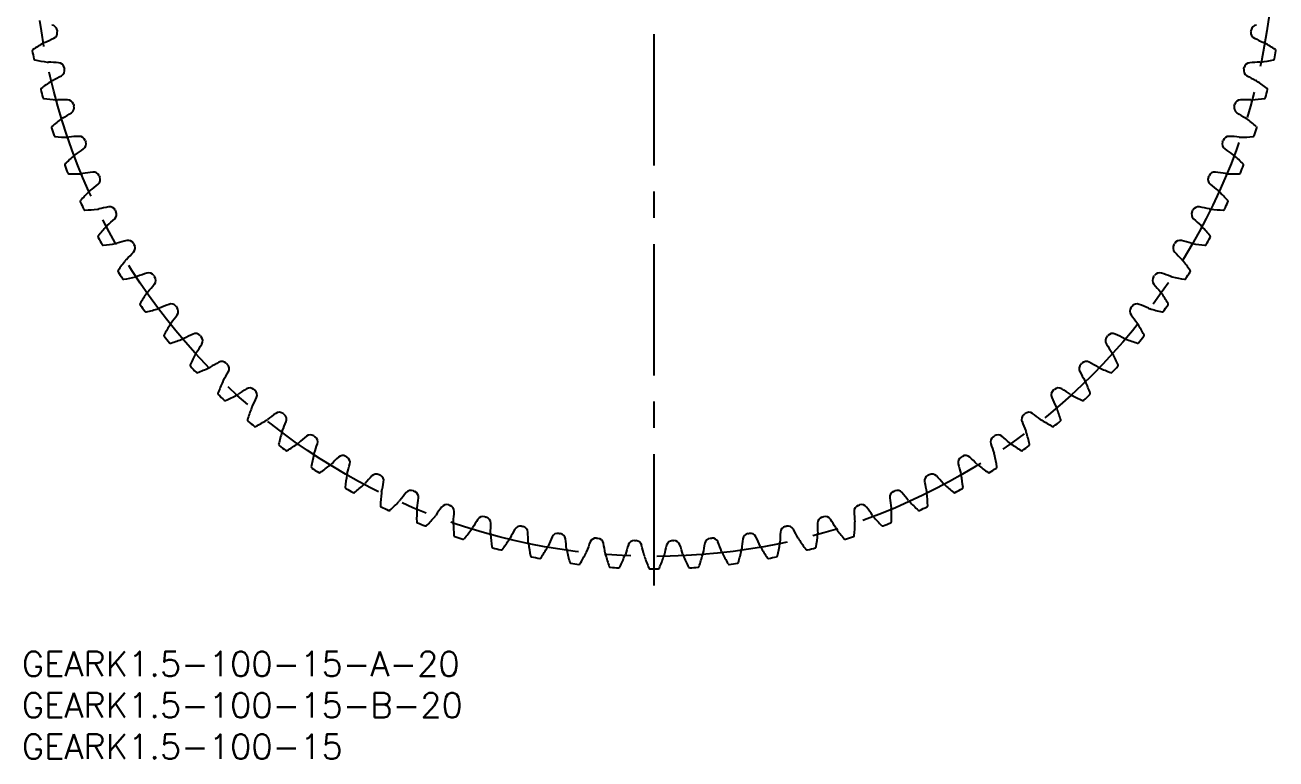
# Model space of a CAD drawing. Extents: x -2 to 239, y -13 to 178.
# Drawn here: x 0.4 to 151.7, y -13 to 75.8 of the extents above; entities that cross this region are included whole.
import ezdxf

# ---------------------------------------------------------------- set-up
doc = ezdxf.new("R2010")
doc.units = 0
doc.header["$LTSCALE"] = 0.5
doc.linetypes.add('CENTER', pattern=[50.8, 31.75, -6.35, 6.35, -6.35])
for name, color, linetype in [('MSM_CENTER', 1, 'CENTER'), ('MSM_CONTINUOUS', 7, 'CONTINUOUS'), ('MSM_PART_NUMBER', 7, 'CONTINUOUS')]:
    doc.layers.add(name, color=color, linetype=linetype)
doc.styles.get("Standard").update_dxf_attribs({"font": 'txt.shx', "height": 1, "bigfont": 'bigfont.shx'})

msp = doc.modelspace()

# ---------------------------------------------------------------- linework, layer by layer
at = {"layer": 'MSM_CENTER'}
msp.add_line((76.5, 8), (76.5, 165), dxfattribs=at)
msp.add_circle((76.5, 86.5), 75, dxfattribs=at)
at = {"layer": 'MSM_CONTINUOUS'}
for centre, radius, start, end in [((3.52, 75.03), 0.75, 8.9305, 82.1076), ((149.48, 75.03), 0.75, 97.8924, 171.0695), ((-5.83, 94.17), 22.22, 292.7249, 295.8924), ((3.55, 74.85), 0.75, 295.8924, 9.0695), ((76.5, 86.5), 73.12, 188.9305, 189.0695), ((149.45, 74.85), 0.75, 170.9305, 244.1076), ((76.5, 86.5), 73.12, 350.9305, 351.0695), ((158.83, 94.17), 22.22, 244.1076, 247.2751), ((1.41, 72.69), 0.15, 123.3708, 190.4241), ((76.5, 86.5), 76.5, 190.4241, 191.1759), ((15.08, 51.93), 25, 119.9, 123.3708), ((3.24, 72.52), 1.25, 112.7249, 119.9), ((149.76, 72.52), 1.25, 60.1, 67.2751), ((137.92, 51.93), 25, 56.6292, 60.1), ((76.5, 86.5), 76.5, 348.8241, 349.5759), ((151.59, 72.69), 0.15, 349.5759, 56.6291), ((1.6, 71.7), 0.15, 191.1759, 258.2292), ((6.67, 96.03), 25, 258.2292, 261.7), ((3.24, 72.52), 1.25, 261.7, 268.8751), ((2.78, 49.06), 22.22, 85.7076, 88.8751), ((4.38, 70.47), 0.75, 12.5305, 85.7076), ((148.62, 70.47), 0.75, 94.2924, 167.4695), ((150.22, 49.06), 22.22, 91.1249, 94.2924), ((149.76, 72.52), 1.25, 271.1249, 278.3), ((146.33, 96.03), 25, 278.3, 281.7708), ((151.4, 71.7), 0.15, 281.7706, 348.8241), ((-6.15, 88.99), 22.22, 296.3249, 299.4924), ((4.42, 70.3), 0.75, 299.4924, 12.6695), ((76.5, 86.5), 73.12, 192.5305, 192.6695), ((148.58, 70.3), 0.75, 167.3305, 240.5076), ((76.5, 86.5), 73.12, 347.3305, 347.4695), ((159.15, 88.99), 22.22, 240.5076, 243.6751), ((2.43, 68), 0.15, 126.9708, 194.0241), ((17.37, 48.14), 25, 123.5, 126.9708), ((4.26, 67.95), 1.25, 116.3249, 123.5), ((148.74, 67.95), 1.25, 56.5, 63.6751), ((135.63, 48.14), 25, 53.0292, 56.5), ((150.57, 68), 0.15, 345.9759, 53.0291), ((76.5, 86.5), 76.5, 194.0241, 194.7759), ((2.67, 67.03), 0.15, 194.7759, 261.8291), ((6.21, 91.63), 25, 261.8292, 265.3), ((4.26, 67.95), 1.25, 265.3, 272.4751), ((5.27, 44.51), 22.22, 89.3076, 92.4751), ((5.53, 65.98), 0.75, 16.1305, 89.3076), ((147.47, 65.98), 0.75, 90.6924, 163.8695), ((147.73, 44.51), 22.22, 87.5249, 90.6924), ((148.74, 67.95), 1.25, 267.5249, 274.7), ((146.79, 91.63), 25, 274.7, 278.1708), ((150.33, 67.03), 0.15, 278.1708, 345.2241), ((76.5, 86.5), 76.5, 345.2241, 345.9759), ((-6.14, 83.79), 22.22, 299.9249, 303.0924), ((5.58, 65.8), 0.75, 303.0924, 16.2695), ((76.5, 86.5), 73.12, 196.1305, 196.2695), ((147.42, 65.8), 0.75, 163.7305, 236.9076), ((76.5, 86.5), 73.12, 343.7305, 343.8695), ((159.14, 83.79), 22.22, 236.9076, 240.0751), ((19.9, 44.51), 25, 127.1, 130.5708), ((5.57, 63.45), 1.25, 119.9249, 127.1), ((147.43, 63.45), 1.25, 52.9, 60.0751), ((133.1, 44.51), 25, 49.4292, 52.9), ((3.73, 63.38), 0.15, 130.5708, 197.6241), ((76.5, 86.5), 76.5, 197.6241, 198.3759), ((4.04, 62.43), 0.15, 198.3759, 265.4291), ((6.02, 87.2), 25, 265.4292, 268.9), ((5.57, 63.45), 1.25, 268.9, 276.0751), ((8.05, 40.12), 22.22, 92.9076, 96.0751), ((6.96, 61.56), 0.75, 19.7305, 92.9076), ((146.04, 61.56), 0.75, 87.0924, 160.2695), ((144.95, 40.12), 22.22, 83.9249, 87.0924), ((147.43, 63.45), 1.25, 263.9249, 271.1), ((146.98, 87.2), 25, 271.1, 274.5708), ((148.96, 62.43), 0.15, 274.5706, 341.6241), ((76.5, 86.5), 76.5, 341.6241, 342.3759), ((149.27, 63.38), 0.15, 342.3759, 49.4291), ((-5.81, 78.61), 22.22, 303.5249, 306.6924), ((7.02, 61.39), 0.75, 306.6924, 19.8695), ((76.5, 86.5), 73.12, 199.7305, 199.8695), ((145.98, 61.39), 0.75, 160.1305, 233.3076), ((76.5, 86.5), 73.12, 340.1305, 340.2695), ((158.81, 78.61), 22.22, 233.3076, 236.4751), ((22.64, 41.04), 25, 130.7, 134.1708), ((7.15, 59.04), 1.25, 123.5249, 130.7), ((145.85, 59.04), 1.25, 49.3, 56.4751), ((130.36, 41.04), 25, 45.8292, 49.3), ((5.33, 58.86), 0.15, 134.1708, 201.2241), ((76.5, 86.5), 76.5, 201.2241, 201.9759), ((5.7, 57.93), 0.15, 201.9759, 269.0291), ((6.12, 82.77), 25, 269.0292, 272.5), ((7.15, 59.04), 1.25, 272.5, 279.6751), ((11.1, 35.91), 22.22, 96.5076, 99.6751), ((8.67, 57.24), 0.75, 23.3305, 96.5076), ((76.5, 86.5), 73.12, 203.3305, 203.4695), ((76.5, 86.5), 73.12, 336.5305, 336.6695), ((144.33, 57.24), 0.75, 83.4924, 156.6695), ((141.9, 35.91), 22.22, 80.3249, 83.4924), ((145.85, 59.04), 1.25, 260.3249, 267.5), ((146.88, 82.77), 25, 267.5, 270.9708), ((147.3, 57.93), 0.15, 270.9708, 338.0241), ((76.5, 86.5), 76.5, 338.0241, 338.7759), ((147.67, 58.86), 0.15, 338.7759, 45.8291), ((-5.15, 73.46), 22.22, 307.1249, 310.2924), ((8.74, 57.08), 0.75, 310.2924, 23.4695), ((144.26, 57.08), 0.75, 156.5305, 229.7076), ((158.15, 73.46), 22.22, 229.7076, 232.8751), ((7.2, 54.45), 0.15, 137.7708, 204.8241), ((25.61, 37.74), 25, 134.3, 137.7708), ((9.02, 54.74), 1.25, 127.1249, 134.3), ((143.98, 54.74), 1.25, 45.7, 52.8751), ((127.39, 37.74), 25, 42.2292, 45.7), ((145.8, 54.45), 0.15, 335.1759, 42.2291), ((76.5, 86.5), 76.5, 204.8241, 205.5759), ((7.63, 53.54), 0.15, 205.5759, 272.6291), ((6.49, 78.36), 25, 272.6292, 276.1), ((9.02, 54.74), 1.25, 276.1, 283.2751), ((14.4, 31.9), 22.22, 100.1076, 103.2751), ((10.64, 53.04), 0.75, 26.9305, 100.1076), ((10.72, 52.88), 0.75, 313.8924, 27.0695), ((76.5, 86.5), 73.12, 206.9305, 207.0695), ((142.28, 52.88), 0.75, 152.9305, 226.1076), ((76.5, 86.5), 73.12, 332.9305, 333.0695), ((142.36, 53.04), 0.75, 79.8924, 153.0695), ((138.6, 31.9), 22.22, 76.7249, 79.8924), ((143.98, 54.74), 1.25, 256.7249, 263.9), ((146.51, 78.36), 25, 263.9, 267.3708), ((145.37, 53.54), 0.15, 267.3708, 334.4241), ((76.5, 86.5), 76.5, 334.4241, 335.1759), ((11.14, 50.57), 1.25, 130.7249, 137.9), ((-4.17, 68.36), 22.22, 310.7249, 313.8924), ((157.17, 68.36), 22.22, 226.1076, 229.2751), ((141.86, 50.57), 1.25, 42.1, 49.2751), ((9.35, 50.16), 0.15, 141.3708, 208.424), ((76.5, 86.5), 76.5, 208.4241, 209.1759), ((28.77, 34.64), 25, 137.9, 141.3708), ((124.23, 34.64), 25, 38.6292, 42.1), ((76.5, 86.5), 76.5, 330.8241, 331.5759), ((143.65, 50.16), 0.15, 331.5759, 38.6291), ((9.84, 49.28), 0.15, 209.1759, 276.2292), ((7.14, 73.98), 25, 276.2292, 279.7), ((11.14, 50.57), 1.25, 279.7, 286.8751), ((17.96, 28.11), 22.22, 103.7076, 106.8751), ((12.87, 48.97), 0.75, 30.5305, 103.7076), ((76.5, 86.5), 73.12, 210.5305, 210.6695), ((12.96, 48.82), 0.75, 317.4924, 30.6695), ((140.04, 48.82), 0.75, 149.3305, 222.5076), ((76.5, 86.5), 73.12, 329.3305, 329.4695), ((140.13, 48.97), 0.75, 76.2924, 149.4695), ((135.04, 28.11), 22.22, 73.1249, 76.2924), ((141.86, 50.57), 1.25, 253.1249, 260.3), ((145.86, 73.98), 25, 260.3, 263.7708), ((143.16, 49.28), 0.15, 263.7708, 330.8241), ((32.12, 31.75), 25, 141.5, 144.9708), ((13.53, 46.54), 1.25, 134.3249, 141.5), ((-2.87, 63.33), 22.22, 314.3249, 317.4924), ((155.87, 63.33), 22.22, 222.5076, 225.6751), ((139.47, 46.54), 1.25, 38.5, 45.6751), ((120.88, 31.75), 25, 35.0292, 38.5), ((11.77, 46.01), 0.15, 144.9708, 212.024), ((76.5, 86.5), 76.5, 212.0241, 212.7759), ((21.74, 24.55), 22.22, 107.3076, 110.4751), ((15.35, 45.05), 0.75, 34.1305, 107.3076), ((76.5, 86.5), 73.12, 214.1305, 214.2695), ((76.5, 86.5), 73.12, 325.7305, 325.8695), ((137.65, 45.05), 0.75, 72.6924, 145.8695), ((131.26, 24.55), 22.22, 69.5249, 72.6924), ((76.5, 86.5), 76.5, 327.2241, 327.9759), ((141.23, 46.01), 0.15, 327.9759, 35.0291), ((12.31, 45.17), 0.15, 212.7759, 279.8291), ((8.06, 69.65), 25, 279.8292, 283.3), ((13.53, 46.54), 1.25, 283.3, 290.4751), ((-1.26, 58.39), 22.22, 317.9249, 321.0924), ((15.45, 44.9), 0.75, 321.0924, 34.2695), ((137.55, 44.9), 0.75, 145.7305, 218.9076), ((154.26, 58.39), 22.22, 218.9076, 222.0751), ((139.47, 46.54), 1.25, 249.5249, 256.7), ((144.94, 69.65), 25, 256.7, 260.1708), ((140.69, 45.17), 0.15, 260.1706, 327.2241), ((35.64, 29.07), 25, 145.1, 148.5708), ((16.16, 42.66), 1.25, 137.9249, 145.1), ((136.84, 42.66), 1.25, 34.9, 42.0751), ((117.36, 29.07), 25, 31.4292, 34.9), ((14.44, 42.03), 0.15, 148.5708, 215.6241), ((76.5, 86.5), 76.5, 215.6241, 216.3759), ((15.03, 41.22), 0.15, 216.3759, 283.4291), ((9.26, 65.39), 25, 283.4292, 286.9), ((16.16, 42.66), 1.25, 286.9, 294.0751), ((25.74, 21.23), 22.22, 110.9076, 114.0751), ((18.07, 41.29), 0.75, 37.7305, 110.9076), ((76.5, 86.5), 73.12, 217.7305, 217.8695), ((18.18, 41.15), 0.75, 324.6924, 37.8695), ((134.82, 41.15), 0.75, 142.1305, 215.3076), ((76.5, 86.5), 73.12, 322.1305, 322.2695), ((134.93, 41.29), 0.75, 69.0924, 142.2695), ((127.26, 21.23), 22.22, 65.9249, 69.0924), ((136.84, 42.66), 1.25, 245.9249, 253.1), ((143.74, 65.39), 25, 253.1, 256.5708), ((137.97, 41.22), 0.15, 256.5706, 323.6241), ((76.5, 86.5), 76.5, 323.6241, 324.3759), ((138.56, 42.03), 0.15, 324.3759, 31.4291), ((39.33, 26.62), 25, 148.7, 152.1708), ((19.03, 38.96), 1.25, 141.5249, 148.7), ((0.66, 53.56), 22.22, 321.5249, 324.6924), ((152.34, 53.56), 22.22, 215.3076, 218.4751), ((133.97, 38.96), 1.25, 31.3, 38.4751), ((113.67, 26.62), 25, 27.8292, 31.3), ((17.35, 38.22), 0.15, 152.1708, 219.2241), ((76.5, 86.5), 76.5, 219.2241, 219.9759), ((19.03, 38.96), 1.25, 290.5, 297.6751), ((29.93, 18.18), 22.22, 114.5076, 117.6751), ((21.03, 37.71), 0.75, 41.3305, 114.5076), ((76.5, 86.5), 73.12, 221.3305, 221.4695), ((21.14, 37.58), 0.75, 328.2924, 41.4695), ((131.86, 37.58), 0.75, 138.5305, 211.7076), ((76.5, 86.5), 73.12, 318.5305, 318.6695), ((131.97, 37.71), 0.75, 65.4924, 138.6695), ((123.07, 18.18), 22.22, 62.3249, 65.4924), ((133.97, 38.96), 1.25, 242.3249, 249.5), ((76.5, 86.5), 76.5, 320.0241, 320.7759), ((135.65, 38.22), 0.15, 320.7759, 27.8291), ((17.99, 37.45), 0.15, 219.9759, 287.0291), ((10.71, 61.21), 25, 287.0292, 290.5), ((2.88, 48.86), 22.22, 325.1249, 328.2924), ((150.12, 48.86), 22.22, 211.7076, 214.8751), ((142.29, 61.21), 25, 249.5, 252.9708), ((135.01, 37.45), 0.15, 252.9706, 320.0241), ((43.16, 24.4), 25, 152.3, 155.7708), ((22.13, 35.44), 1.25, 145.1249, 152.3), ((34.32, 15.39), 22.22, 118.1076, 121.2751), ((24.2, 34.33), 0.75, 44.9305, 118.1076), ((76.5, 86.5), 73.12, 224.9305, 225.0695), ((76.5, 86.5), 73.12, 314.9305, 315.0695), ((128.8, 34.33), 0.75, 61.8924, 135.0695), ((118.68, 15.39), 22.22, 58.7249, 61.8924), ((130.87, 35.44), 1.25, 27.7, 34.8751), ((109.84, 24.4), 25, 24.2292, 27.7), ((20.5, 34.6), 0.15, 155.7708, 222.8241), ((76.5, 86.5), 76.5, 222.8241, 223.5759), ((21.19, 33.87), 0.15, 223.5759, 290.6291), ((12.43, 57.13), 25, 290.6292, 294.1), ((22.13, 35.44), 1.25, 294.1, 301.2751), ((5.39, 44.32), 22.22, 328.7249, 331.8924), ((24.33, 34.2), 0.75, 331.8924, 45.0695), ((128.67, 34.2), 0.75, 134.9305, 208.1076), ((147.61, 44.32), 22.22, 208.1076, 211.2751), ((130.87, 35.44), 1.25, 238.7249, 245.9), ((140.57, 57.13), 25, 245.9, 249.3708), ((131.81, 33.87), 0.15, 249.3708, 316.4241), ((76.5, 86.5), 76.5, 316.4241, 317.1759), ((132.5, 34.6), 0.15, 317.1759, 24.2291), ((47.13, 22.43), 25, 155.9, 159.3708), ((25.44, 32.13), 1.25, 148.7249, 155.9), ((27.58, 31.14), 0.75, 48.5305, 121.7076), ((125.42, 31.14), 0.75, 58.2924, 131.4695), ((127.56, 32.13), 1.25, 24.1, 31.2751), ((105.87, 22.43), 25, 20.6292, 24.1), ((23.87, 31.19), 0.15, 159.3708, 226.4241), ((76.5, 86.5), 76.5, 226.4241, 227.1759), ((24.6, 30.5), 0.15, 227.1759, 294.2291), ((14.4, 53.16), 25, 294.2292, 297.7), ((25.44, 32.13), 1.25, 297.7, 304.8751), ((38.86, 12.88), 22.22, 121.7076, 124.8751), ((8.18, 39.93), 22.22, 332.3249, 335.4924), ((76.5, 86.5), 73.12, 228.5305, 228.6695), ((27.71, 31.03), 0.75, 335.4924, 48.6695), ((125.29, 31.03), 0.75, 131.3305, 204.5076), ((144.82, 39.93), 22.22, 204.5076, 207.6751), ((76.5, 86.5), 73.12, 311.3305, 311.4695), ((114.14, 12.88), 22.22, 55.1249, 58.2924), ((127.56, 32.13), 1.25, 235.1249, 242.3), ((138.6, 53.16), 25, 242.3, 245.7708), ((128.4, 30.5), 0.15, 245.7708, 312.8241), ((76.5, 86.5), 76.5, 312.8241, 313.5759), ((129.13, 31.19), 0.15, 313.5759, 20.6291), ((51.21, 20.71), 25, 159.5, 162.9708), ((28.96, 29.03), 1.25, 152.3249, 159.5), ((43.56, 10.66), 22.22, 125.3076, 128.4751), ((31.15, 28.18), 0.75, 52.1305, 125.3076), ((76.5, 86.5), 73.12, 232.1305, 232.2695), ((76.5, 86.5), 73.12, 307.7305, 307.8695), ((121.85, 28.18), 0.75, 54.6924, 127.8695), ((109.44, 10.66), 22.22, 51.5249, 54.6924), ((124.04, 29.03), 1.25, 20.5, 27.6751), ((101.79, 20.71), 25, 17.0292, 20.5), ((27.45, 27.99), 0.15, 162.9708, 230.0241), ((76.5, 86.5), 76.5, 230.0241, 230.7759), ((16.62, 49.33), 25, 297.8292, 301.3), ((28.96, 29.03), 1.25, 301.3, 308.4751), ((11.23, 35.74), 22.22, 335.9249, 339.0924), ((31.29, 28.07), 0.75, 339.0924, 52.2695), ((121.71, 28.07), 0.75, 127.7305, 200.9076), ((141.77, 35.74), 22.22, 200.9076, 204.0751), ((124.04, 29.03), 1.25, 231.5249, 238.7), ((136.38, 49.33), 25, 238.7, 242.1708), ((76.5, 86.5), 76.5, 309.2241, 309.9759), ((125.55, 27.99), 0.15, 309.9759, 17.0291), ((28.22, 27.35), 0.15, 230.7759, 297.8291), ((55.39, 19.26), 25, 163.1, 166.5708), ((32.66, 26.16), 1.25, 155.9249, 163.1), ((48.39, 8.74), 22.22, 128.9076, 132.0751), ((34.9, 25.45), 0.75, 55.7305, 128.9076), ((76.5, 86.5), 73.12, 235.7305, 235.8695), ((35.05, 25.35), 0.75, 342.6924, 55.8695), ((117.95, 25.35), 0.75, 124.1305, 197.3076), ((76.5, 86.5), 73.12, 304.1305, 304.2695), ((118.1, 25.45), 0.75, 51.0924, 124.2695), ((104.61, 8.74), 22.22, 47.9249, 51.0924), ((120.34, 26.16), 1.25, 16.9, 24.0751), ((97.61, 19.26), 25, 13.4292, 16.9), ((124.78, 27.35), 0.15, 242.1708, 309.2241), ((31.22, 25.03), 0.15, 166.5708, 233.6241), ((76.5, 86.5), 76.5, 233.6241, 234.3759), ((32.03, 24.44), 0.15, 234.3759, 301.4292), ((19.07, 45.64), 25, 301.4292, 304.9), ((32.66, 26.16), 1.25, 304.9, 312.0751), ((14.55, 31.74), 22.22, 339.5249, 342.6924), ((138.45, 31.74), 22.22, 197.3076, 200.4751), ((120.34, 26.16), 1.25, 227.9249, 235.1), ((133.93, 45.64), 25, 235.1, 238.5708), ((120.97, 24.44), 0.15, 238.5708, 305.6241), ((76.5, 86.5), 76.5, 305.6241, 306.3759), ((121.78, 25.03), 0.15, 306.3759, 13.4291), ((59.65, 18.06), 25, 166.7, 170.1708), ((36.54, 23.53), 1.25, 159.5249, 166.7), ((53.33, 7.13), 22.22, 132.5076, 135.6751), ((38.82, 22.96), 0.75, 59.3305, 132.5076), ((76.5, 86.5), 73.12, 239.3305, 239.4695), ((38.97, 22.87), 0.75, 346.2924, 59.4695), ((114.03, 22.87), 0.75, 120.5305, 193.7076), ((76.5, 86.5), 73.12, 300.5305, 300.6695), ((114.18, 22.96), 0.75, 47.4924, 120.6695), ((99.67, 7.13), 22.22, 44.3249, 47.4924), ((116.46, 23.53), 1.25, 13.3, 20.4751), ((93.35, 18.06), 25, 9.8292, 13.3), ((35.17, 22.31), 0.15, 170.1708, 237.2241), ((76.5, 86.5), 76.5, 237.2241, 237.9759), ((36.01, 21.77), 0.15, 237.9759, 305.0291), ((21.75, 42.12), 25, 305.0292, 308.5), ((36.54, 23.53), 1.25, 308.5, 315.6751), ((63.98, 17.14), 25, 170.3, 173.7708), ((40.57, 21.14), 1.25, 163.1249, 170.3), ((18.11, 27.96), 22.22, 343.1249, 346.2924), ((58.36, 5.83), 22.22, 136.1076, 139.2751), ((42.88, 20.72), 0.75, 62.9305, 136.1076), ((76.5, 86.5), 73.12, 242.9305, 243.0695), ((43.04, 20.64), 0.75, 349.8924, 63.0695), ((109.96, 20.64), 0.75, 116.9305, 190.1076), ((76.5, 86.5), 73.12, 296.9305, 297.0695), ((110.12, 20.72), 0.75, 43.8924, 117.0695), ((94.64, 5.83), 22.22, 40.7249, 43.8924), ((134.89, 27.96), 22.22, 193.7076, 196.8751), ((112.43, 21.14), 1.25, 9.7, 16.8751), ((89.02, 17.14), 25, 6.2292, 9.7), ((116.46, 23.53), 1.25, 224.3249, 231.5), ((131.25, 42.12), 25, 231.5, 234.9708), ((116.99, 21.77), 0.15, 234.9708, 302.0241), ((76.5, 86.5), 76.5, 302.0241, 302.7759), ((117.83, 22.31), 0.15, 302.7759, 9.8291), ((39.28, 19.84), 0.15, 173.7708, 240.8241), ((76.5, 86.5), 76.5, 240.8241, 241.5759), ((24.64, 38.77), 25, 308.6292, 312.1), ((40.57, 21.14), 1.25, 312.1, 319.2751), ((21.9, 24.4), 22.22, 346.7249, 349.8924), ((131.1, 24.4), 22.22, 190.1076, 193.2751), ((112.43, 21.14), 1.25, 220.7249, 227.9), ((128.36, 38.77), 25, 227.9, 231.3708), ((76.5, 86.5), 76.5, 298.4241, 299.1759), ((113.72, 19.84), 0.15, 299.1759, 6.2291), ((40.16, 19.35), 0.15, 241.5759, 308.6291), ((68.36, 16.49), 25, 173.9, 177.3708), ((44.74, 19.02), 1.25, 166.7249, 173.9), ((44.74, 19.02), 1.25, 315.7, 322.8751), ((63.46, 4.85), 22.22, 139.7076, 142.8751), ((47.08, 18.74), 0.75, 66.5305, 139.7076), ((76.5, 86.5), 73.12, 246.5305, 246.6695), ((47.24, 18.67), 0.75, 353.4924, 66.6695), ((25.91, 21.1), 22.22, 350.3249, 353.4924), ((105.76, 18.67), 0.75, 113.3305, 186.5076), ((127.09, 21.1), 22.22, 186.5076, 189.6751), ((76.5, 86.5), 73.12, 293.3305, 293.4695), ((105.92, 18.74), 0.75, 40.2924, 113.4695), ((89.54, 4.85), 22.22, 37.1249, 40.2924), ((108.26, 19.02), 1.25, 217.1249, 224.3), ((108.26, 19.02), 1.25, 6.1, 13.2751), ((84.64, 16.49), 25, 2.6292, 6.1), ((112.84, 19.35), 0.15, 231.3708, 298.4241), ((43.54, 17.63), 0.15, 177.3706, 244.4241), ((76.5, 86.5), 76.5, 244.4241, 245.1759), ((44.45, 17.2), 0.15, 245.1759, 312.2291), ((27.74, 35.61), 25, 312.2292, 315.7), ((72.77, 16.12), 25, 177.5, 180.9708), ((49.04, 17.15), 1.25, 170.3249, 177.5), ((68.61, 4.19), 22.22, 143.3076, 146.4751), ((51.39, 17.02), 0.75, 70.1305, 143.3076), ((76.5, 86.5), 73.12, 250.1305, 250.2695), ((51.56, 16.96), 0.75, 357.0924, 70.2695), ((30.12, 18.05), 22.22, 353.9249, 357.0924), ((101.44, 16.96), 0.75, 109.7305, 182.9076), ((122.88, 18.05), 22.22, 182.9076, 186.0751), ((76.5, 86.5), 73.12, 289.7305, 289.8695), ((101.61, 17.02), 0.75, 36.6924, 109.8695), ((84.39, 4.19), 22.22, 33.5249, 36.6924), ((103.96, 17.15), 1.25, 2.5, 9.6751), ((80.23, 16.12), 25, 359.0292, 2.5), ((125.26, 35.61), 25, 224.3, 227.7708), ((108.55, 17.2), 0.15, 227.7706, 294.8241), ((76.5, 86.5), 76.5, 294.8241, 295.5759), ((109.46, 17.63), 0.15, 295.5759, 2.6291), ((47.93, 15.7), 0.15, 180.9706, 248.0241), ((76.5, 86.5), 76.5, 248.0241, 248.7759), ((48.86, 15.33), 0.15, 248.7759, 315.8291), ((31.04, 32.64), 25, 315.8292, 319.3), ((49.04, 17.15), 1.25, 319.3, 326.4751), ((53.45, 15.57), 1.25, 173.9249, 181.1), ((77.2, 16.02), 25, 181.1, 184.5708), ((73.79, 3.86), 22.22, 146.9076, 150.0751), ((55.8, 15.58), 0.75, 73.7305, 146.9076), ((76.5, 86.5), 73.12, 253.7305, 253.8695), ((55.98, 15.53), 0.75, 0.6924, 73.8695), ((34.51, 15.27), 22.22, 357.5249, 0.6924), ((60.3, 14.42), 0.75, 77.3305, 150.5076), ((76.5, 86.5), 73.12, 257.3305, 257.4695), ((76.5, 86.5), 73.12, 282.5305, 282.6695), ((92.7, 14.42), 0.75, 29.4924, 102.6695), ((97.02, 15.53), 0.75, 106.1305, 179.3076), ((118.49, 15.27), 22.22, 179.3076, 182.4751), ((76.5, 86.5), 73.12, 286.1305, 286.2695), ((97.2, 15.58), 0.75, 33.0924, 106.2695), ((79.21, 3.86), 22.22, 29.9249, 33.0924), ((75.8, 16.02), 25, 355.4292, 358.9), ((99.55, 15.57), 1.25, 358.9, 6.0751), ((103.96, 17.15), 1.25, 213.5249, 220.7), ((121.96, 32.64), 25, 220.7, 224.1708), ((104.14, 15.33), 0.15, 224.1708, 291.2241), ((76.5, 86.5), 76.5, 291.2241, 291.9759), ((105.07, 15.7), 0.15, 291.9759, 359.0291), ((52.43, 14.04), 0.15, 184.5708, 251.6241), ((76.5, 86.5), 76.5, 251.6241, 252.3759), ((53.38, 13.73), 0.15, 252.3759, 319.4291), ((34.51, 29.9), 25, 319.4292, 322.9), ((53.45, 15.57), 1.25, 322.9, 330.0751), ((57.95, 14.26), 1.25, 177.5249, 184.7), ((81.63, 16.21), 25, 184.7, 188.1708), ((57.95, 14.26), 1.25, 326.5, 333.6751), ((78.99, 3.85), 22.22, 150.5076, 153.6751), ((60.47, 14.38), 0.75, 4.2924, 77.4695), ((39.06, 12.78), 22.22, 1.1249, 4.2924), ((84.17, 4.17), 22.22, 154.1076, 157.2751), ((64.85, 13.55), 0.75, 80.9305, 154.1076), ((76.5, 86.5), 73.12, 260.9305, 261.0695), ((65.03, 13.52), 0.75, 7.8924, 81.0695), ((43.76, 10.57), 22.22, 4.7249, 7.8924), ((69.46, 12.96), 0.75, 84.5305, 157.7076), ((76.5, 86.5), 73.12, 264.5305, 264.6695), ((69.64, 12.94), 0.75, 11.4924, 84.6695), ((83.36, 12.94), 0.75, 95.3305, 168.5076), ((76.5, 86.5), 73.12, 275.3305, 275.4695), ((83.54, 12.96), 0.75, 22.2924, 95.4695), ((109.24, 10.57), 22.22, 172.1076, 175.2751), ((87.97, 13.52), 0.75, 98.9305, 172.1076), ((76.5, 86.5), 73.12, 278.9305, 279.0695), ((88.15, 13.55), 0.75, 25.8924, 99.0695), ((68.83, 4.17), 22.22, 22.7249, 25.8924), ((113.94, 12.78), 22.22, 175.7076, 178.8751), ((92.53, 14.38), 0.75, 102.5305, 175.7076), ((74.01, 3.85), 22.22, 26.3249, 29.4924), ((95.05, 14.26), 1.25, 206.3249, 213.5), ((71.37, 16.21), 25, 351.8292, 355.3), ((95.05, 14.26), 1.25, 355.3, 2.4751), ((99.55, 15.57), 1.25, 209.9249, 217.1), ((118.49, 29.9), 25, 217.1, 220.5708), ((99.62, 13.73), 0.15, 220.5708, 287.6241), ((76.5, 86.5), 76.5, 287.6241, 288.3759), ((100.57, 14.04), 0.15, 288.3759, 355.4291), ((57.03, 12.67), 0.15, 188.1708, 255.2241), ((76.5, 86.5), 76.5, 255.2241, 255.9759), ((58, 12.43), 0.15, 255.9759, 323.0291), ((38.14, 27.37), 25, 323.0292, 326.5), ((62.52, 13.24), 1.25, 181.1249, 188.3), ((86.03, 16.67), 25, 188.3, 191.7708), ((41.93, 25.08), 25, 326.6292, 330.1), ((62.52, 13.24), 1.25, 330.1, 337.2751), ((67.15, 12.51), 1.25, 184.7249, 191.9), ((90.4, 17.4), 25, 191.9, 195.3708), ((89.33, 4.82), 22.22, 157.7076, 160.8751), ((48.6, 8.67), 22.22, 8.3249, 11.4924), ((94.43, 5.78), 22.22, 161.3076, 164.4751), ((74.09, 12.66), 0.75, 88.1305, 161.3076), ((76.5, 86.5), 73.12, 268.1305, 268.2695), ((74.27, 12.66), 0.75, 15.0924, 88.2695), ((53.54, 7.07), 22.22, 11.9249, 15.0924), ((99.46, 7.07), 22.22, 164.9076, 168.0751), ((78.73, 12.66), 0.75, 91.7305, 164.9076), ((76.5, 86.5), 73.12, 271.7305, 271.8695), ((78.91, 12.66), 0.75, 18.6924, 91.8695), ((58.57, 5.78), 22.22, 15.5249, 18.6924), ((104.4, 8.67), 22.22, 168.5076, 171.6751), ((63.67, 4.82), 22.22, 19.1249, 22.2924), ((62.6, 17.4), 25, 344.6292, 348.1), ((85.85, 12.51), 1.25, 348.1, 355.2751), ((90.48, 13.24), 1.25, 202.7249, 209.9), ((111.07, 25.08), 25, 209.9, 213.3708), ((66.97, 16.67), 25, 348.2292, 351.7), ((90.48, 13.24), 1.25, 351.7, 358.8751), ((114.86, 27.37), 25, 213.5, 216.9708), ((95, 12.43), 0.15, 216.9708, 284.0241), ((76.5, 86.5), 76.5, 284.0241, 284.7759), ((95.97, 12.67), 0.15, 284.7759, 351.8291), ((61.7, 11.6), 0.15, 191.7708, 258.8241), ((76.5, 86.5), 76.5, 258.8241, 259.5759), ((62.69, 11.41), 0.15, 259.5759, 326.6291), ((66.43, 10.82), 0.15, 195.3706, 262.4241), ((76.5, 86.5), 76.5, 262.4241, 263.1759), ((67.43, 10.69), 0.15, 263.1759, 330.2291), ((45.86, 23.03), 25, 330.2292, 333.7), ((67.15, 12.51), 1.25, 333.7, 340.8751), ((71.82, 12.06), 1.25, 188.3249, 195.5), ((94.71, 18.41), 25, 195.5, 198.9708), ((49.9, 21.23), 25, 333.8292, 337.3), ((71.82, 12.06), 1.25, 337.3, 344.4751), ((76.5, 11.92), 1.25, 191.9249, 199.1), ((98.95, 19.69), 25, 199.1, 202.5708), ((54.05, 19.69), 25, 337.4292, 340.9), ((76.5, 11.92), 1.25, 340.9, 348.0751), ((81.18, 12.06), 1.25, 195.5249, 202.7), ((103.1, 21.23), 25, 202.7, 206.1708), ((58.29, 18.41), 25, 341.0292, 344.5), ((81.18, 12.06), 1.25, 344.5, 351.6751), ((85.85, 12.51), 1.25, 199.1249, 206.3), ((107.14, 23.03), 25, 206.3, 209.7708), ((85.57, 10.69), 0.15, 209.7708, 276.8241), ((76.5, 86.5), 76.5, 276.8241, 277.5759), ((86.57, 10.82), 0.15, 277.5759, 344.6291), ((90.31, 11.41), 0.15, 213.3706, 280.4241), ((76.5, 86.5), 76.5, 280.4241, 281.1759), ((91.3, 11.6), 0.15, 281.1759, 348.2291), ((71.21, 10.33), 0.15, 198.9706, 266.0241), ((76.5, 86.5), 76.5, 266.0241, 266.7759), ((72.21, 10.27), 0.15, 266.7759, 333.8291), ((76, 10.15), 0.15, 202.5708, 269.6241), ((76.5, 86.5), 76.5, 269.6241, 270.3759), ((77, 10.15), 0.15, 270.3759, 337.4291), ((80.79, 10.27), 0.15, 206.1708, 273.2241), ((76.5, 86.5), 76.5, 273.2241, 273.9759), ((81.79, 10.33), 0.15, 273.9759, 341.0291)]:
    msp.add_arc(centre, radius, start, end, dxfattribs=at)

# ---------------------------------------------------------------- texts
at = {"layer": 'MSM_PART_NUMBER'}
for s, p in [('GEARK1.5-100-15-A-20', (0, -3)), ('GEARK1.5-100-15-B-20', (0, -8)), ('GEARK1.5-100-15', (0, -13))]:
    msp.add_text(s, height=3, dxfattribs=at).set_placement(p)

doc.saveas('drawing.dxf')
